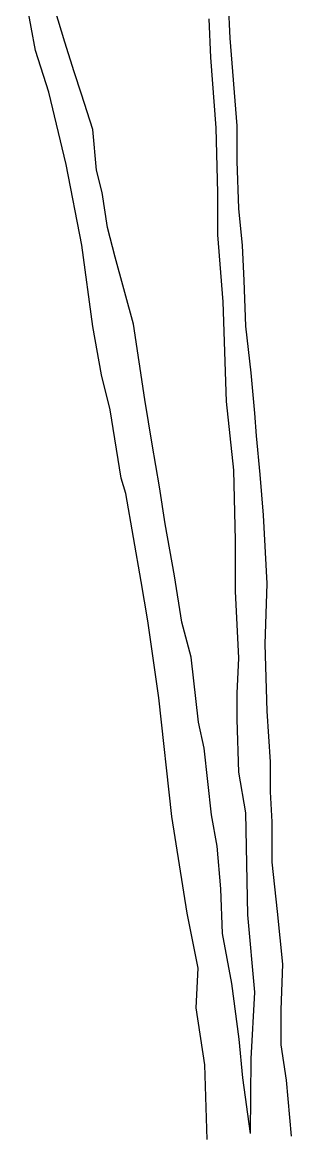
# Model space of a CAD drawing. Header units: millimetres. Extents: x 284148 to 331264, y 78716 to 101523.
# Drawn here: x 289243 to 289398, y 80021 to 80664 of the extents above; entities that cross this region are included whole.
import ezdxf

# ---------------------------------------------------------------- set-up
doc = ezdxf.new("R2010")
doc.units = ezdxf.units.MM

# ---------------------------------------------------------------- blocks, each defined once
blk = doc.blocks.new('A$C712731ED')
for points in [[(654.61, 2.17), (653.35, 45.21), (648.28, 78.12), (649.54, 100.9), (643.21, 132.55), (634.34, 188.24), (626.74, 256.59), (620.41, 300.89), (616.61, 323.67), (607.74, 374.3), (605.21, 383.16), (598.87, 422.4), (593.8, 442.66), (588.74, 470.5), (582.4, 517.33), (573.53, 563.65), (563.4, 605.42), (555.8, 629.47), (548.2, 669.98)], [(654.61, 2.17), (653.35, 45.21), (648.28, 78.12), (649.54, 100.9), (643.21, 132.55), (634.34, 188.24), (626.74, 256.59), (620.41, 300.89), (616.61, 323.67), (607.74, 374.3), (605.21, 383.16), (598.87, 422.4), (593.8, 442.66), (588.74, 470.5), (582.4, 517.33), (573.53, 563.65), (563.4, 605.42), (555.8, 629.47), (548.2, 669.98)], [(679.57, 5.69), (680.05, 48.74), (682.08, 87.2), (678.03, 131.73), (677.01, 190.43), (672.96, 213.71), (671.95, 244.07), (671.95, 259.25), (672.96, 279.49), (670.94, 317.95), (670.94, 347.3), (669.92, 387.78), (665.87, 427.25), (663.85, 484.73), (660.81, 523.19), (660.81, 547.48), (659.8, 584.92), (656.76, 625.4), (655.74, 647.67)], [(679.57, 5.69), (680.05, 48.74), (682.08, 87.2), (678.03, 131.73), (677.01, 190.43), (672.96, 213.71), (671.95, 244.07), (671.95, 259.25), (672.96, 279.49), (670.94, 317.95), (670.94, 347.3), (669.92, 387.78), (665.87, 427.25), (663.85, 484.73), (660.81, 523.19), (660.81, 547.48), (659.8, 584.92), (656.76, 625.4), (655.74, 647.67)], [(703.32, 4.11), (700.28, 36.49), (697.25, 56.73), (697.25, 76.97), (698.26, 103.29), (695.22, 133.65), (692.18, 161.99), (692.18, 185.26), (691.17, 202.47), (691.17, 219.67), (689.14, 249.02), (688.13, 287.48), (689.14, 322.39), (687.12, 361.86), (685.09, 385.14), (683.07, 407.41), (682.05, 420.56), (680.03, 443.84), (676.99, 470.56), (675.98, 496.87), (674.96, 517.11), (672.94, 538.36), (671.93, 565.69), (671.93, 585.93), (667.87, 636.53), (666.86, 656.77)], [(703.32, 4.11), (700.28, 36.49), (697.25, 56.73), (697.25, 76.97), (698.26, 103.29), (695.22, 133.65), (692.18, 161.99), (692.18, 185.26), (691.17, 202.47), (691.17, 219.67), (689.14, 249.02), (688.13, 287.48), (689.14, 322.39), (687.12, 361.86), (685.09, 385.14), (683.07, 407.41), (682.05, 420.56), (680.03, 443.84), (676.99, 470.56), (675.98, 496.87), (674.96, 517.11), (672.94, 538.36), (671.93, 565.69), (671.93, 585.93), (667.87, 636.53), (666.86, 656.77)], [(679.57, 5.69), (675.29, 37.71), (673.16, 60.12), (668.89, 92.14), (663.54, 120.96), (662.48, 146.57), (660.34, 171.12), (657.14, 189.26), (655, 208.47), (652.86, 227.68), (649.66, 242.63), (645.39, 279.98), (640.04, 300.26), (635.77, 326.94), (630.43, 356.82), (627.23, 378.17), (622.95, 402.71), (618.68, 428.33), (612.27, 471.86), (601.59, 510.28), (597.32, 527.36), (594.11, 547.64), (590.91, 560.45), (588.77, 583.93), (582.36, 604.2), (578.09, 617.01), (572.75, 634.09), (563.14, 666.1)], [(679.57, 5.69), (675.29, 37.71), (673.16, 60.12), (668.89, 92.14), (663.54, 120.96), (662.48, 146.57), (660.34, 171.12), (657.14, 189.26), (655, 208.47), (652.86, 227.68), (649.66, 242.63), (645.39, 279.98), (640.04, 300.26), (635.77, 326.94), (630.43, 356.82), (627.23, 378.17), (622.95, 402.71), (618.68, 428.33), (612.27, 471.86), (601.59, 510.28), (597.32, 527.36), (594.11, 547.64), (590.91, 560.45), (588.77, 583.93), (582.36, 604.2), (578.09, 617.01), (572.75, 634.09), (563.14, 666.1)]]:
    blk.add_lwpolyline(points)

msp = doc.modelspace()

# ---------------------------------------------------------------- block references
msp.add_blockref('A$C712731ED', (288694.87, 80018.54))

doc.saveas('drawing.dxf')
